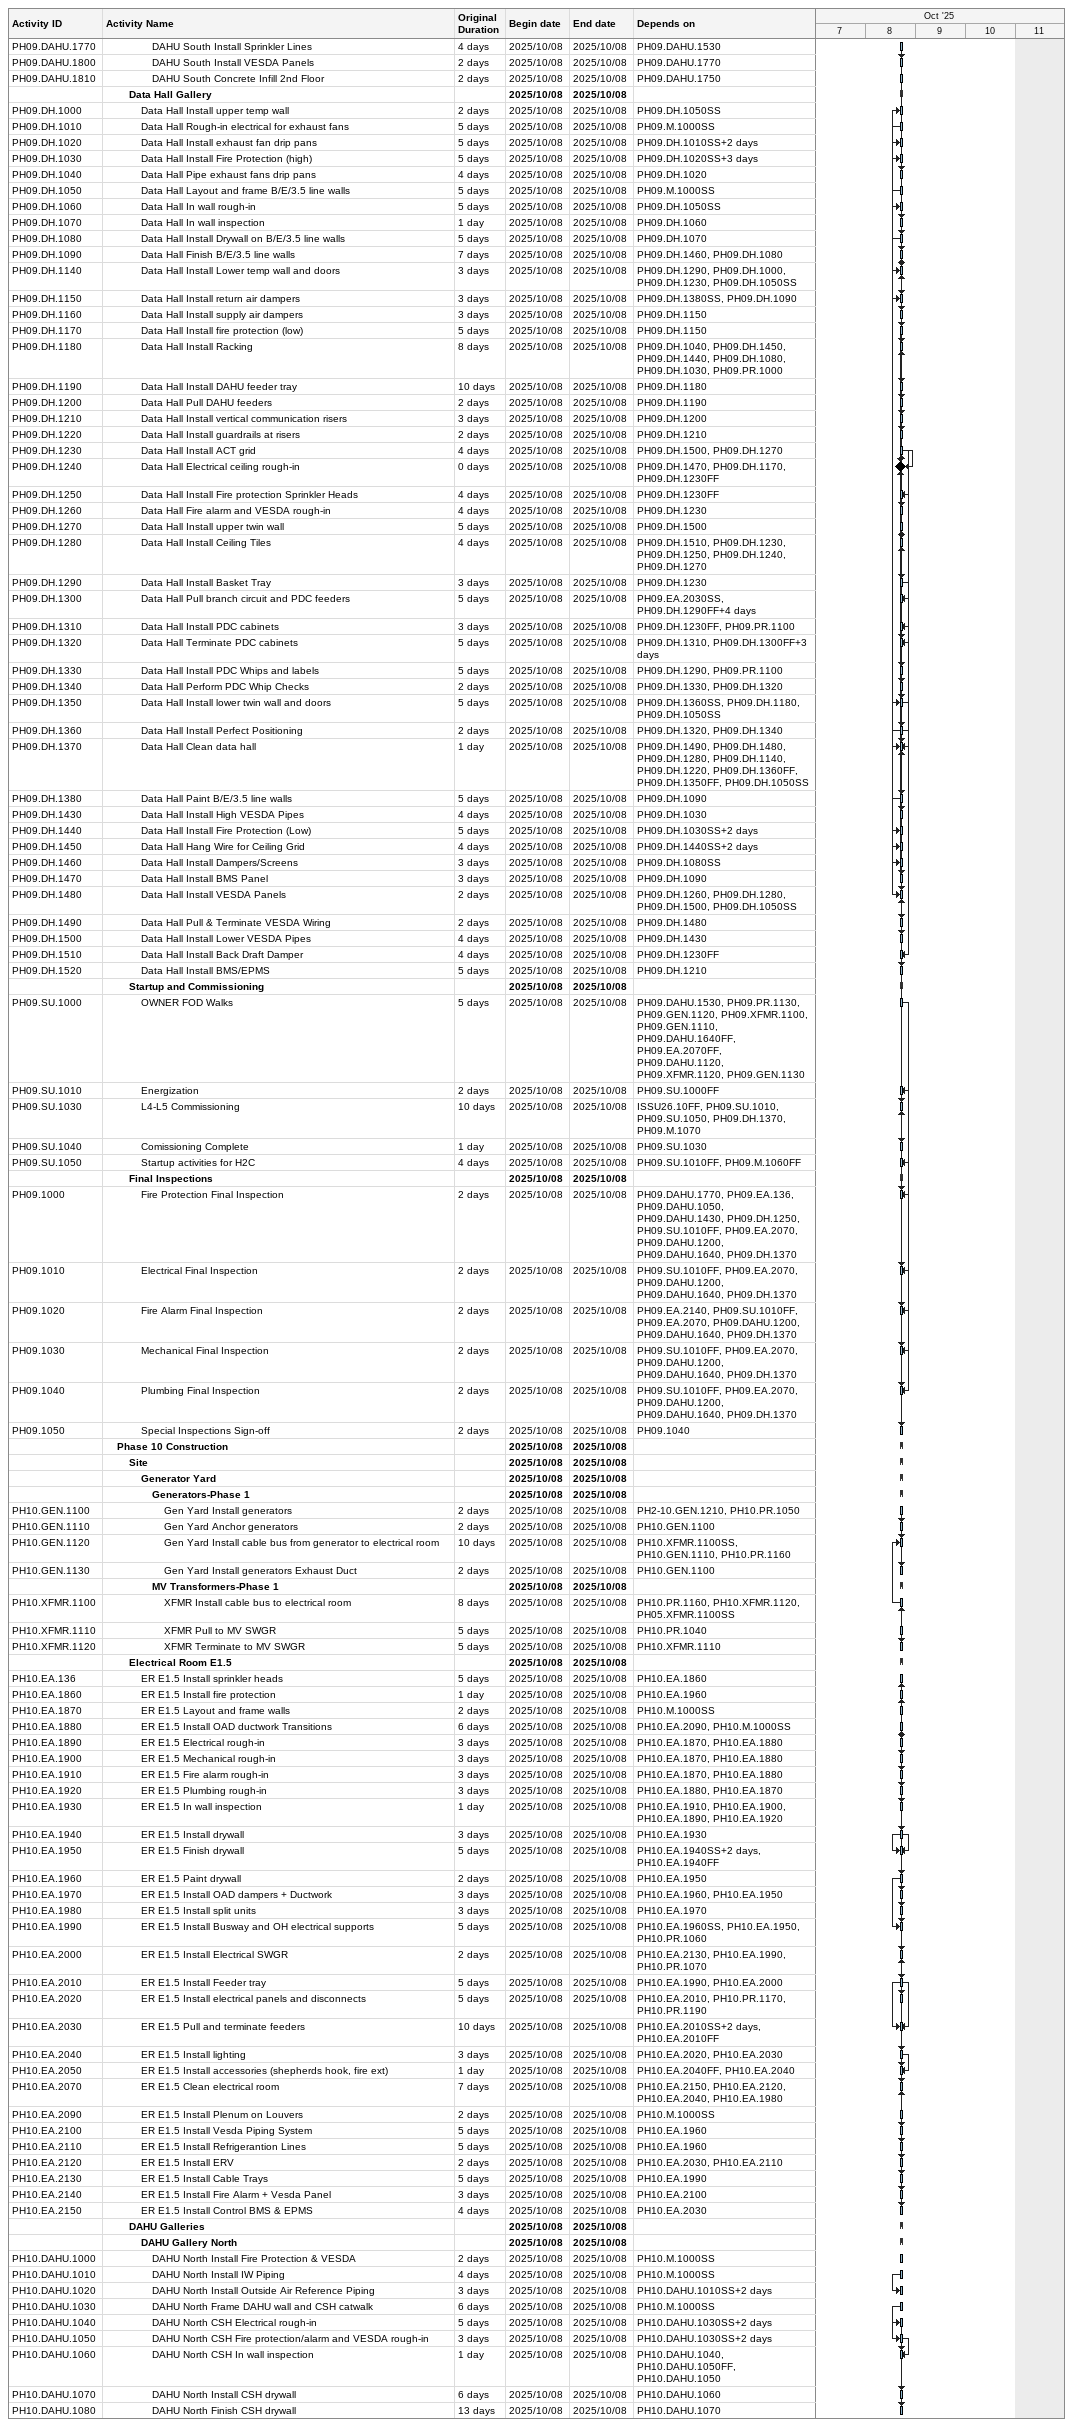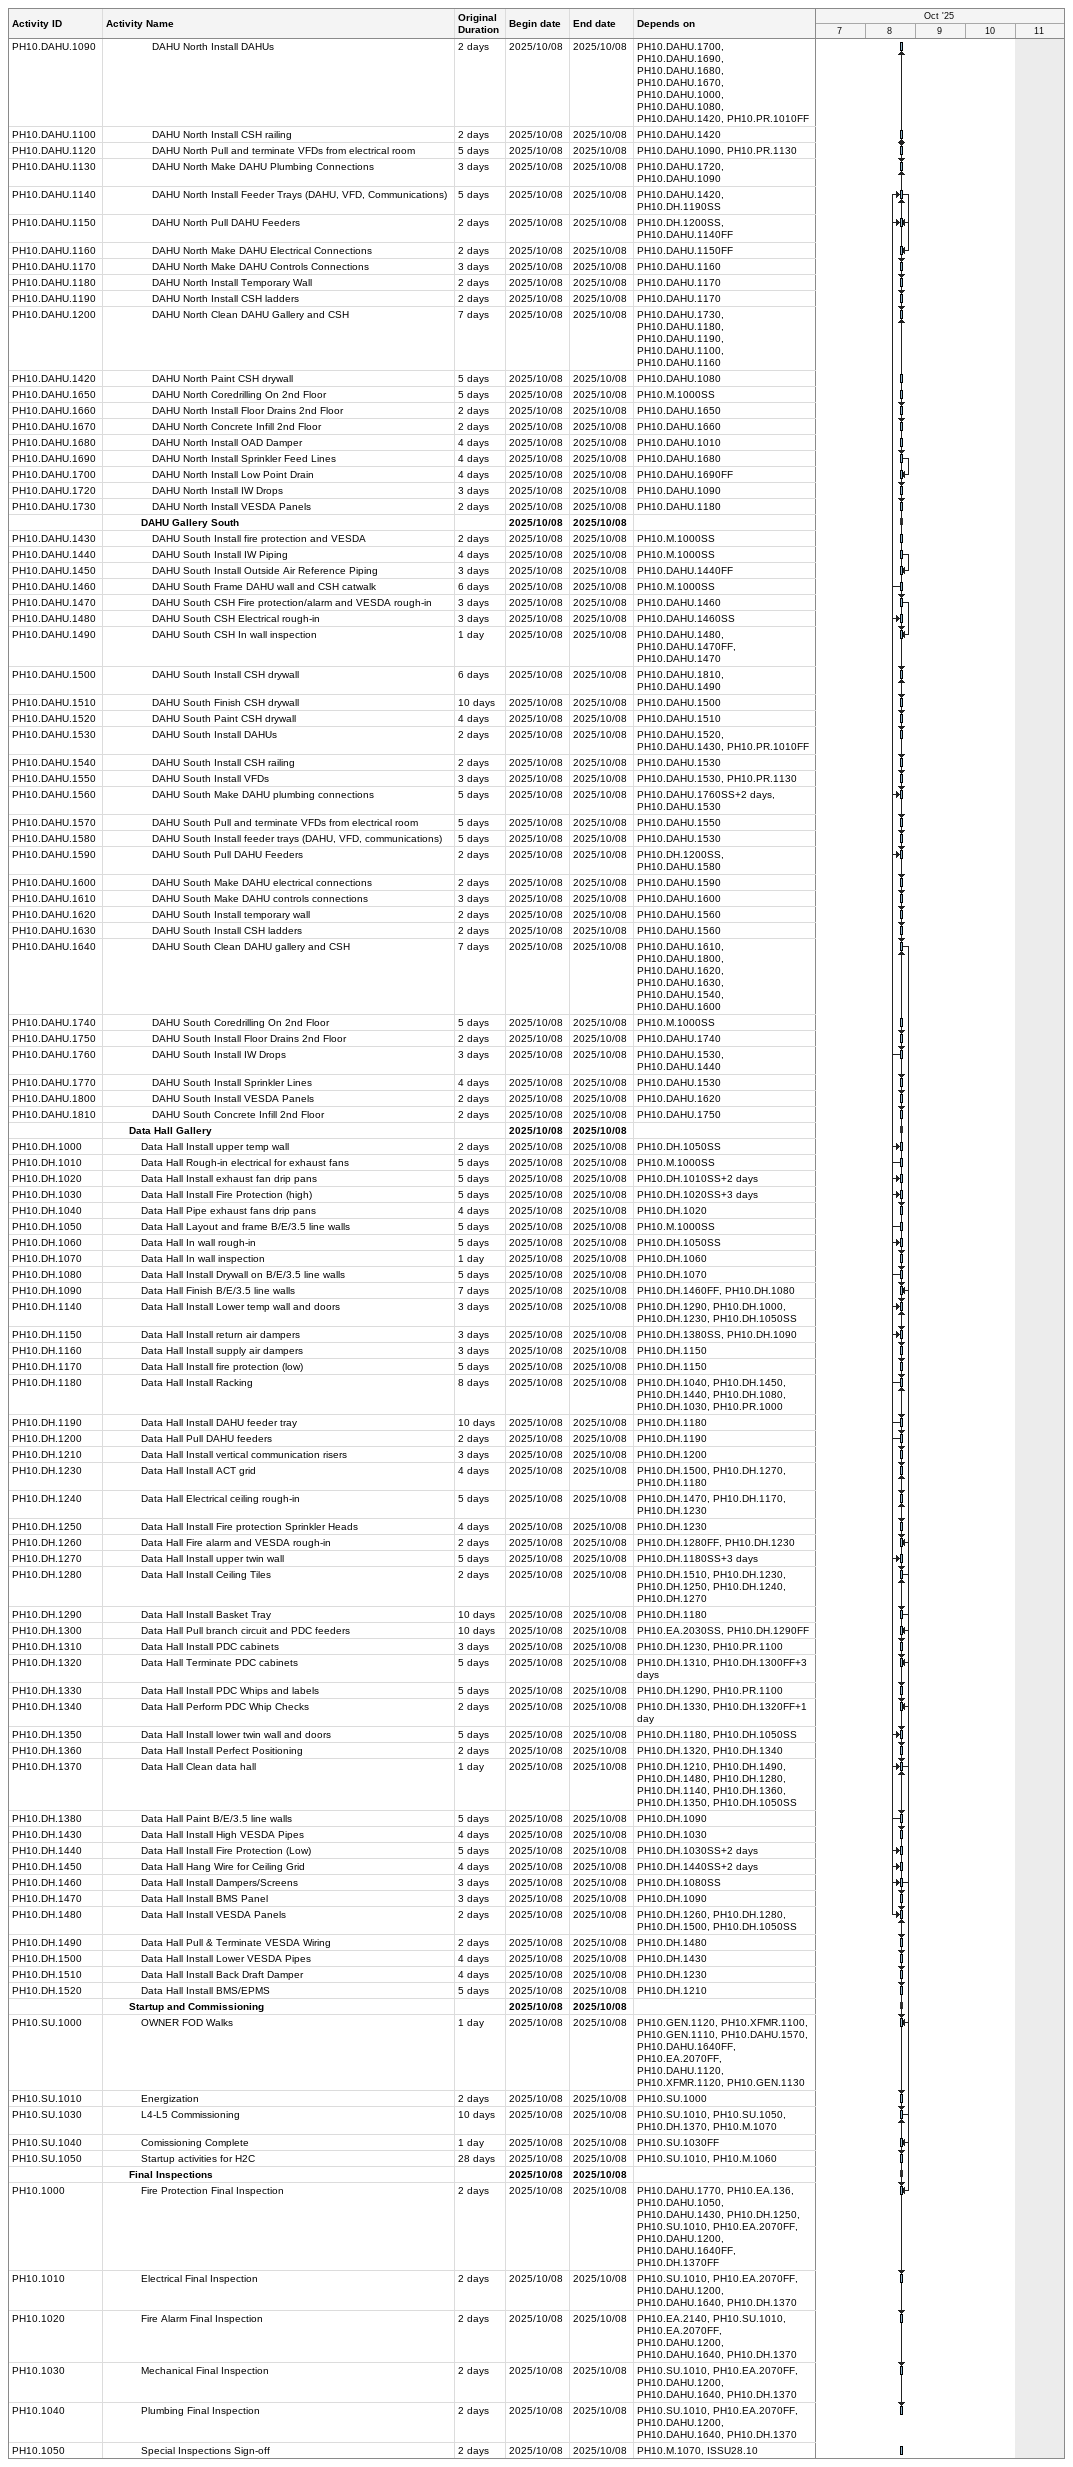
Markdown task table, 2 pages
| ID | Level | Task | Original duration | Start | Finish | Predecessors |
|---|---|---|---|---|---|---|
| PH09.DAHU.1770 | 5 | DAHU South Install Sprinkler Lines | 4d | 2025-10-08 | 2025-10-08 | PH09.DAHU.1530 |
| PH09.DAHU.1800 | 5 | DAHU South Install VESDA Panels | 2d | 2025-10-08 | 2025-10-08 | PH09.DAHU.1770 |
| PH09.DAHU.1810 | 5 | DAHU South Concrete Infill 2nd Floor | 2d | 2025-10-08 | 2025-10-08 | PH09.DAHU.1750 |
|  | 3 | **Data Hall Gallery** |  | 2025-10-08 | 2025-10-08 |  |
| PH09.DH.1000 | 4 | Data Hall Install upper temp wall | 2d | 2025-10-08 | 2025-10-08 | PH09.DH.1050SS |
| PH09.DH.1010 | 4 | Data Hall Rough-in electrical for exhaust fans | 5d | 2025-10-08 | 2025-10-08 | PH09.M.1000SS |
| PH09.DH.1020 | 4 | Data Hall Install exhaust fan drip pans | 5d | 2025-10-08 | 2025-10-08 | PH09.DH.1010SS+2d |
| PH09.DH.1030 | 4 | Data Hall Install Fire Protection (high) | 5d | 2025-10-08 | 2025-10-08 | PH09.DH.1020SS+3d |
| PH09.DH.1040 | 4 | Data Hall Pipe exhaust fans drip pans | 4d | 2025-10-08 | 2025-10-08 | PH09.DH.1020 |
| PH09.DH.1050 | 4 | Data Hall Layout and frame B/E/3.5 line walls | 5d | 2025-10-08 | 2025-10-08 | PH09.M.1000SS |
| PH09.DH.1060 | 4 | Data Hall In wall rough-in | 5d | 2025-10-08 | 2025-10-08 | PH09.DH.1050SS |
| PH09.DH.1070 | 4 | Data Hall In wall inspection | 1d | 2025-10-08 | 2025-10-08 | PH09.DH.1060 |
| PH09.DH.1080 | 4 | Data Hall Install Drywall on B/E/3.5 line walls | 5d | 2025-10-08 | 2025-10-08 | PH09.DH.1070 |
| PH09.DH.1090 | 4 | Data Hall Finish B/E/3.5 line walls | 7d | 2025-10-08 | 2025-10-08 | PH09.DH.1460, PH09.DH.1080 |
| PH09.DH.1140 | 4 | Data Hall Install Lower temp wall and doors | 3d | 2025-10-08 | 2025-10-08 | PH09.DH.1290, PH09.DH.1000, PH09.DH.1230, PH09.DH.1050SS |
| PH09.DH.1150 | 4 | Data Hall Install return air dampers | 3d | 2025-10-08 | 2025-10-08 | PH09.DH.1380SS, PH09.DH.1090 |
| PH09.DH.1160 | 4 | Data Hall Install supply air dampers | 3d | 2025-10-08 | 2025-10-08 | PH09.DH.1150 |
| PH09.DH.1170 | 4 | Data Hall Install fire protection (low) | 5d | 2025-10-08 | 2025-10-08 | PH09.DH.1150 |
| PH09.DH.1180 | 4 | Data Hall Install Racking | 8d | 2025-10-08 | 2025-10-08 | PH09.DH.1040, PH09.DH.1450, PH09.DH.1440, PH09.DH.1080, PH09.DH.1030, PH09.PR.1000 |
| PH09.DH.1190 | 4 | Data Hall Install DAHU feeder tray | 10d | 2025-10-08 | 2025-10-08 | PH09.DH.1180 |
| PH09.DH.1200 | 4 | Data Hall Pull DAHU feeders | 2d | 2025-10-08 | 2025-10-08 | PH09.DH.1190 |
| PH09.DH.1210 | 4 | Data Hall Install vertical communication risers | 3d | 2025-10-08 | 2025-10-08 | PH09.DH.1200 |
| PH09.DH.1220 | 4 | Data Hall Install guardrails at risers | 2d | 2025-10-08 | 2025-10-08 | PH09.DH.1210 |
| PH09.DH.1230 | 4 | Data Hall Install ACT grid | 4d | 2025-10-08 | 2025-10-08 | PH09.DH.1500, PH09.DH.1270 |
| PH09.DH.1240 | 4 | Data Hall Electrical ceiling rough-in | 0d | 2025-10-08 | 2025-10-08 | PH09.DH.1470, PH09.DH.1170, PH09.DH.1230FF |
| PH09.DH.1250 | 4 | Data Hall Install Fire protection Sprinkler Heads | 4d | 2025-10-08 | 2025-10-08 | PH09.DH.1230FF |
| PH09.DH.1260 | 4 | Data Hall Fire alarm and VESDA rough-in | 4d | 2025-10-08 | 2025-10-08 | PH09.DH.1230 |
| PH09.DH.1270 | 4 | Data Hall Install upper twin wall | 5d | 2025-10-08 | 2025-10-08 | PH09.DH.1500 |
| PH09.DH.1280 | 4 | Data Hall Install Ceiling Tiles | 4d | 2025-10-08 | 2025-10-08 | PH09.DH.1510, PH09.DH.1230, PH09.DH.1250, PH09.DH.1240, PH09.DH.1270 |
| PH09.DH.1290 | 4 | Data Hall Install Basket Tray | 3d | 2025-10-08 | 2025-10-08 | PH09.DH.1230 |
| PH09.DH.1300 | 4 | Data Hall Pull branch circuit and PDC feeders | 5d | 2025-10-08 | 2025-10-08 | PH09.EA.2030SS, PH09.DH.1290FF+4d |
| PH09.DH.1310 | 4 | Data Hall Install PDC cabinets | 3d | 2025-10-08 | 2025-10-08 | PH09.DH.1230FF, PH09.PR.1100 |
| PH09.DH.1320 | 4 | Data Hall Terminate PDC cabinets | 5d | 2025-10-08 | 2025-10-08 | PH09.DH.1310, PH09.DH.1300FF+3d |
| PH09.DH.1330 | 4 | Data Hall Install PDC Whips and labels | 5d | 2025-10-08 | 2025-10-08 | PH09.DH.1290, PH09.PR.1100 |
| PH09.DH.1340 | 4 | Data Hall Perform PDC Whip Checks | 2d | 2025-10-08 | 2025-10-08 | PH09.DH.1330, PH09.DH.1320 |
| PH09.DH.1350 | 4 | Data Hall Install lower twin wall and doors | 5d | 2025-10-08 | 2025-10-08 | PH09.DH.1360SS, PH09.DH.1180, PH09.DH.1050SS |
| PH09.DH.1360 | 4 | Data Hall Install Perfect Positioning | 2d | 2025-10-08 | 2025-10-08 | PH09.DH.1320, PH09.DH.1340 |
| PH09.DH.1370 | 4 | Data Hall Clean data hall | 1d | 2025-10-08 | 2025-10-08 | PH09.DH.1490, PH09.DH.1480, PH09.DH.1280, PH09.DH.1140, PH09.DH.1220, PH09.DH.1360FF, PH09.DH.1350FF, PH09.DH.1050SS |
| PH09.DH.1380 | 4 | Data Hall Paint B/E/3.5 line walls | 5d | 2025-10-08 | 2025-10-08 | PH09.DH.1090 |
| PH09.DH.1430 | 4 | Data Hall Install High VESDA Pipes | 4d | 2025-10-08 | 2025-10-08 | PH09.DH.1030 |
| PH09.DH.1440 | 4 | Data Hall Install Fire Protection (Low) | 5d | 2025-10-08 | 2025-10-08 | PH09.DH.1030SS+2d |
| PH09.DH.1450 | 4 | Data Hall Hang Wire for Ceiling Grid | 4d | 2025-10-08 | 2025-10-08 | PH09.DH.1440SS+2d |
| PH09.DH.1460 | 4 | Data Hall Install Dampers/Screens | 3d | 2025-10-08 | 2025-10-08 | PH09.DH.1080SS |
| PH09.DH.1470 | 4 | Data Hall Install BMS Panel | 3d | 2025-10-08 | 2025-10-08 | PH09.DH.1090 |
| PH09.DH.1480 | 4 | Data Hall Install VESDA Panels | 2d | 2025-10-08 | 2025-10-08 | PH09.DH.1260, PH09.DH.1280, PH09.DH.1500, PH09.DH.1050SS |
| PH09.DH.1490 | 4 | Data Hall Pull & Terminate VESDA Wiring | 2d | 2025-10-08 | 2025-10-08 | PH09.DH.1480 |
| PH09.DH.1500 | 4 | Data Hall Install Lower VESDA Pipes | 4d | 2025-10-08 | 2025-10-08 | PH09.DH.1430 |
| PH09.DH.1510 | 4 | Data Hall Install Back Draft Damper | 4d | 2025-10-08 | 2025-10-08 | PH09.DH.1230FF |
| PH09.DH.1520 | 4 | Data Hall Install BMS/EPMS | 5d | 2025-10-08 | 2025-10-08 | PH09.DH.1210 |
|  | 3 | **Startup and Commissioning** |  | 2025-10-08 | 2025-10-08 |  |
| PH09.SU.1000 | 4 | OWNER FOD Walks | 5d | 2025-10-08 | 2025-10-08 | PH09.DAHU.1530, PH09.PR.1130, PH09.GEN.1120, PH09.XFMR.1100, PH09.GEN.1110, PH09.DAHU.1640FF, PH09.EA.2070FF, PH09.DAHU.1120, PH09.XFMR.1120, PH09.GEN.1130 |
| PH09.SU.1010 | 4 | Energization | 2d | 2025-10-08 | 2025-10-08 | PH09.SU.1000FF |
| PH09.SU.1030 | 4 | L4-L5 Commissioning | 10d | 2025-10-08 | 2025-10-08 | ISSU26.10FF, PH09.SU.1010, PH09.SU.1050, PH09.DH.1370, PH09.M.1070 |
| PH09.SU.1040 | 4 | Comissioning Complete | 1d | 2025-10-08 | 2025-10-08 | PH09.SU.1030 |
| PH09.SU.1050 | 4 | Startup activities for H2C | 4d | 2025-10-08 | 2025-10-08 | PH09.SU.1010FF, PH09.M.1060FF |
|  | 3 | **Final Inspections** |  | 2025-10-08 | 2025-10-08 |  |
| PH09.1000 | 4 | Fire Protection Final Inspection | 2d | 2025-10-08 | 2025-10-08 | PH09.DAHU.1770, PH09.EA.136, PH09.DAHU.1050, PH09.DAHU.1430, PH09.DH.1250, PH09.SU.1010FF, PH09.EA.2070, PH09.DAHU.1200, PH09.DAHU.1640, PH09.DH.1370 |
| PH09.1010 | 4 | Electrical Final Inspection | 2d | 2025-10-08 | 2025-10-08 | PH09.SU.1010FF, PH09.EA.2070, PH09.DAHU.1200, PH09.DAHU.1640, PH09.DH.1370 |
| PH09.1020 | 4 | Fire Alarm Final Inspection | 2d | 2025-10-08 | 2025-10-08 | PH09.EA.2140, PH09.SU.1010FF, PH09.EA.2070, PH09.DAHU.1200, PH09.DAHU.1640, PH09.DH.1370 |
| PH09.1030 | 4 | Mechanical Final Inspection | 2d | 2025-10-08 | 2025-10-08 | PH09.SU.1010FF, PH09.EA.2070, PH09.DAHU.1200, PH09.DAHU.1640, PH09.DH.1370 |
| PH09.1040 | 4 | Plumbing Final Inspection | 2d | 2025-10-08 | 2025-10-08 | PH09.SU.1010FF, PH09.EA.2070, PH09.DAHU.1200, PH09.DAHU.1640, PH09.DH.1370 |
| PH09.1050 | 4 | Special Inspections Sign-off | 2d | 2025-10-08 | 2025-10-08 | PH09.1040 |
|  | 2 | **Phase 10 Construction** |  | 2025-10-08 | 2025-10-08 |  |
|  | 3 | **Site** |  | 2025-10-08 | 2025-10-08 |  |
|  | 4 | **Generator Yard** |  | 2025-10-08 | 2025-10-08 |  |
|  | 5 | **Generators-Phase 1** |  | 2025-10-08 | 2025-10-08 |  |
| PH10.GEN.1100 | 6 | Gen Yard Install generators | 2d | 2025-10-08 | 2025-10-08 | PH2-10.GEN.1210, PH10.PR.1050 |
| PH10.GEN.1110 | 6 | Gen Yard Anchor generators | 2d | 2025-10-08 | 2025-10-08 | PH10.GEN.1100 |
| PH10.GEN.1120 | 6 | Gen Yard Install cable bus from generator to electrical room | 10d | 2025-10-08 | 2025-10-08 | PH10.XFMR.1100SS, PH10.GEN.1110, PH10.PR.1160 |
| PH10.GEN.1130 | 6 | Gen Yard Install generators Exhaust Duct | 2d | 2025-10-08 | 2025-10-08 | PH10.GEN.1100 |
|  | 5 | **MV Transformers-Phase 1** |  | 2025-10-08 | 2025-10-08 |  |
| PH10.XFMR.1100 | 6 | XFMR Install cable bus to electrical room | 8d | 2025-10-08 | 2025-10-08 | PH10.PR.1160, PH10.XFMR.1120, PH05.XFMR.1100SS |
| PH10.XFMR.1110 | 6 | XFMR Pull to MV SWGR | 5d | 2025-10-08 | 2025-10-08 | PH10.PR.1040 |
| PH10.XFMR.1120 | 6 | XFMR Terminate to MV SWGR | 5d | 2025-10-08 | 2025-10-08 | PH10.XFMR.1110 |
|  | 3 | **Electrical Room E1.5** |  | 2025-10-08 | 2025-10-08 |  |
| PH10.EA.136 | 4 | ER E1.5 Install sprinkler heads | 5d | 2025-10-08 | 2025-10-08 | PH10.EA.1860 |
| PH10.EA.1860 | 4 | ER E1.5 Install fire protection | 1d | 2025-10-08 | 2025-10-08 | PH10.EA.1960 |
| PH10.EA.1870 | 4 | ER E1.5 Layout and frame walls | 2d | 2025-10-08 | 2025-10-08 | PH10.M.1000SS |
| PH10.EA.1880 | 4 | ER E1.5 Install OAD ductwork Transitions | 6d | 2025-10-08 | 2025-10-08 | PH10.EA.2090, PH10.M.1000SS |
| PH10.EA.1890 | 4 | ER E1.5 Electrical rough-in | 3d | 2025-10-08 | 2025-10-08 | PH10.EA.1870, PH10.EA.1880 |
| PH10.EA.1900 | 4 | ER E1.5 Mechanical rough-in | 3d | 2025-10-08 | 2025-10-08 | PH10.EA.1870, PH10.EA.1880 |
| PH10.EA.1910 | 4 | ER E1.5 Fire alarm rough-in | 3d | 2025-10-08 | 2025-10-08 | PH10.EA.1870, PH10.EA.1880 |
| PH10.EA.1920 | 4 | ER E1.5 Plumbing rough-in | 3d | 2025-10-08 | 2025-10-08 | PH10.EA.1880, PH10.EA.1870 |
| PH10.EA.1930 | 4 | ER E1.5 In wall inspection | 1d | 2025-10-08 | 2025-10-08 | PH10.EA.1910, PH10.EA.1900, PH10.EA.1890, PH10.EA.1920 |
| PH10.EA.1940 | 4 | ER E1.5 Install drywall | 3d | 2025-10-08 | 2025-10-08 | PH10.EA.1930 |
| PH10.EA.1950 | 4 | ER E1.5 Finish drywall | 5d | 2025-10-08 | 2025-10-08 | PH10.EA.1940SS+2d, PH10.EA.1940FF |
| PH10.EA.1960 | 4 | ER E1.5 Paint drywall | 2d | 2025-10-08 | 2025-10-08 | PH10.EA.1950 |
| PH10.EA.1970 | 4 | ER E1.5 Install OAD dampers + Ductwork | 3d | 2025-10-08 | 2025-10-08 | PH10.EA.1960, PH10.EA.1950 |
| PH10.EA.1980 | 4 | ER E1.5 Install split units | 3d | 2025-10-08 | 2025-10-08 | PH10.EA.1970 |
| PH10.EA.1990 | 4 | ER E1.5 Install Busway and OH electrical supports | 5d | 2025-10-08 | 2025-10-08 | PH10.EA.1960SS, PH10.EA.1950, PH10.PR.1060 |
| PH10.EA.2000 | 4 | ER E1.5 Install Electrical SWGR | 2d | 2025-10-08 | 2025-10-08 | PH10.EA.2130, PH10.EA.1990, PH10.PR.1070 |
| PH10.EA.2010 | 4 | ER E1.5 Install Feeder tray | 5d | 2025-10-08 | 2025-10-08 | PH10.EA.1990, PH10.EA.2000 |
| PH10.EA.2020 | 4 | ER E1.5 Install electrical panels and disconnects | 5d | 2025-10-08 | 2025-10-08 | PH10.EA.2010, PH10.PR.1170, PH10.PR.1190 |
| PH10.EA.2030 | 4 | ER E1.5 Pull and terminate feeders | 10d | 2025-10-08 | 2025-10-08 | PH10.EA.2010SS+2d, PH10.EA.2010FF |
| PH10.EA.2040 | 4 | ER E1.5 Install lighting | 3d | 2025-10-08 | 2025-10-08 | PH10.EA.2020, PH10.EA.2030 |
| PH10.EA.2050 | 4 | ER E1.5 Install accessories (shepherds hook, fire ext) | 1d | 2025-10-08 | 2025-10-08 | PH10.EA.2040FF, PH10.EA.2040 |
| PH10.EA.2070 | 4 | ER E1.5 Clean electrical room | 7d | 2025-10-08 | 2025-10-08 | PH10.EA.2150, PH10.EA.2120, PH10.EA.2040, PH10.EA.1980 |
| PH10.EA.2090 | 4 | ER E1.5 Install Plenum on Louvers | 2d | 2025-10-08 | 2025-10-08 | PH10.M.1000SS |
| PH10.EA.2100 | 4 | ER E1.5 Install Vesda Piping System | 5d | 2025-10-08 | 2025-10-08 | PH10.EA.1960 |
| PH10.EA.2110 | 4 | ER E1.5 Install Refrigerantion Lines | 5d | 2025-10-08 | 2025-10-08 | PH10.EA.1960 |
| PH10.EA.2120 | 4 | ER E1.5 Install ERV | 2d | 2025-10-08 | 2025-10-08 | PH10.EA.2030, PH10.EA.2110 |
| PH10.EA.2130 | 4 | ER E1.5 Install Cable Trays | 5d | 2025-10-08 | 2025-10-08 | PH10.EA.1990 |
| PH10.EA.2140 | 4 | ER E1.5 Install Fire Alarm + Vesda Panel | 3d | 2025-10-08 | 2025-10-08 | PH10.EA.2100 |
| PH10.EA.2150 | 4 | ER E1.5 Install Control BMS & EPMS | 4d | 2025-10-08 | 2025-10-08 | PH10.EA.2030 |
|  | 3 | **DAHU Galleries** |  | 2025-10-08 | 2025-10-08 |  |
|  | 4 | **DAHU Gallery North** |  | 2025-10-08 | 2025-10-08 |  |
| PH10.DAHU.1000 | 5 | DAHU North Install Fire Protection & VESDA | 2d | 2025-10-08 | 2025-10-08 | PH10.M.1000SS |
| PH10.DAHU.1010 | 5 | DAHU North Install IW Piping | 4d | 2025-10-08 | 2025-10-08 | PH10.M.1000SS |
| PH10.DAHU.1020 | 5 | DAHU North Install Outside Air Reference Piping | 3d | 2025-10-08 | 2025-10-08 | PH10.DAHU.1010SS+2d |
| PH10.DAHU.1030 | 5 | DAHU North Frame DAHU wall and CSH catwalk | 6d | 2025-10-08 | 2025-10-08 | PH10.M.1000SS |
| PH10.DAHU.1040 | 5 | DAHU North CSH Electrical rough-in | 5d | 2025-10-08 | 2025-10-08 | PH10.DAHU.1030SS+2d |
| PH10.DAHU.1050 | 5 | DAHU North CSH Fire protection/alarm and VESDA rough-in | 3d | 2025-10-08 | 2025-10-08 | PH10.DAHU.1030SS+2d |
| PH10.DAHU.1060 | 5 | DAHU North CSH In wall inspection | 1d | 2025-10-08 | 2025-10-08 | PH10.DAHU.1040, PH10.DAHU.1050FF, PH10.DAHU.1050 |
| PH10.DAHU.1070 | 5 | DAHU North Install CSH drywall | 6d | 2025-10-08 | 2025-10-08 | PH10.DAHU.1060 |
| PH10.DAHU.1080 | 5 | DAHU North Finish CSH drywall | 13d | 2025-10-08 | 2025-10-08 | PH10.DAHU.1070 |
| PH10.DAHU.1090 | 5 | DAHU North Install DAHUs | 2d | 2025-10-08 | 2025-10-08 | PH10.DAHU.1700, PH10.DAHU.1690, PH10.DAHU.1680, PH10.DAHU.1670, PH10.DAHU.1000, PH10.DAHU.1080, PH10.DAHU.1420, PH10.PR.1010FF |
| PH10.DAHU.1100 | 5 | DAHU North Install CSH railing | 2d | 2025-10-08 | 2025-10-08 | PH10.DAHU.1420 |
| PH10.DAHU.1120 | 5 | DAHU North Pull and terminate VFDs from electrical room | 5d | 2025-10-08 | 2025-10-08 | PH10.DAHU.1090, PH10.PR.1130 |
| PH10.DAHU.1130 | 5 | DAHU North Make DAHU Plumbing Connections | 3d | 2025-10-08 | 2025-10-08 | PH10.DAHU.1720, PH10.DAHU.1090 |
| PH10.DAHU.1140 | 5 | DAHU North Install Feeder Trays (DAHU, VFD, Communications) | 5d | 2025-10-08 | 2025-10-08 | PH10.DAHU.1420, PH10.DH.1190SS |
| PH10.DAHU.1150 | 5 | DAHU North Pull DAHU Feeders | 2d | 2025-10-08 | 2025-10-08 | PH10.DH.1200SS, PH10.DAHU.1140FF |
| PH10.DAHU.1160 | 5 | DAHU North Make DAHU Electrical Connections | 2d | 2025-10-08 | 2025-10-08 | PH10.DAHU.1150FF |
| PH10.DAHU.1170 | 5 | DAHU North Make DAHU Controls Connections | 3d | 2025-10-08 | 2025-10-08 | PH10.DAHU.1160 |
| PH10.DAHU.1180 | 5 | DAHU North Install Temporary Wall | 2d | 2025-10-08 | 2025-10-08 | PH10.DAHU.1170 |
| PH10.DAHU.1190 | 5 | DAHU North Install CSH ladders | 2d | 2025-10-08 | 2025-10-08 | PH10.DAHU.1170 |
| PH10.DAHU.1200 | 5 | DAHU North Clean DAHU Gallery and CSH | 7d | 2025-10-08 | 2025-10-08 | PH10.DAHU.1730, PH10.DAHU.1180, PH10.DAHU.1190, PH10.DAHU.1100, PH10.DAHU.1160 |
| PH10.DAHU.1420 | 5 | DAHU North Paint CSH drywall | 5d | 2025-10-08 | 2025-10-08 | PH10.DAHU.1080 |
| PH10.DAHU.1650 | 5 | DAHU North Coredrilling On 2nd Floor | 5d | 2025-10-08 | 2025-10-08 | PH10.M.1000SS |
| PH10.DAHU.1660 | 5 | DAHU North Install Floor Drains 2nd Floor | 2d | 2025-10-08 | 2025-10-08 | PH10.DAHU.1650 |
| PH10.DAHU.1670 | 5 | DAHU North Concrete Infill 2nd Floor | 2d | 2025-10-08 | 2025-10-08 | PH10.DAHU.1660 |
| PH10.DAHU.1680 | 5 | DAHU North Install OAD Damper | 4d | 2025-10-08 | 2025-10-08 | PH10.DAHU.1010 |
| PH10.DAHU.1690 | 5 | DAHU North Install Sprinkler Feed Lines | 4d | 2025-10-08 | 2025-10-08 | PH10.DAHU.1680 |
| PH10.DAHU.1700 | 5 | DAHU North Install Low Point Drain | 4d | 2025-10-08 | 2025-10-08 | PH10.DAHU.1690FF |
| PH10.DAHU.1720 | 5 | DAHU North Install IW Drops | 3d | 2025-10-08 | 2025-10-08 | PH10.DAHU.1090 |
| PH10.DAHU.1730 | 5 | DAHU North Install VESDA Panels | 2d | 2025-10-08 | 2025-10-08 | PH10.DAHU.1180 |
|  | 4 | **DAHU Gallery South** |  | 2025-10-08 | 2025-10-08 |  |
| PH10.DAHU.1430 | 5 | DAHU South Install fire protection and VESDA | 2d | 2025-10-08 | 2025-10-08 | PH10.M.1000SS |
| PH10.DAHU.1440 | 5 | DAHU South Install IW Piping | 4d | 2025-10-08 | 2025-10-08 | PH10.M.1000SS |
| PH10.DAHU.1450 | 5 | DAHU South Install Outside Air Reference Piping | 3d | 2025-10-08 | 2025-10-08 | PH10.DAHU.1440FF |
| PH10.DAHU.1460 | 5 | DAHU South Frame DAHU wall and CSH catwalk | 6d | 2025-10-08 | 2025-10-08 | PH10.M.1000SS |
| PH10.DAHU.1470 | 5 | DAHU South CSH Fire protection/alarm and VESDA rough-in | 3d | 2025-10-08 | 2025-10-08 | PH10.DAHU.1460 |
| PH10.DAHU.1480 | 5 | DAHU South CSH Electrical rough-in | 3d | 2025-10-08 | 2025-10-08 | PH10.DAHU.1460SS |
| PH10.DAHU.1490 | 5 | DAHU South CSH In wall inspection | 1d | 2025-10-08 | 2025-10-08 | PH10.DAHU.1480, PH10.DAHU.1470FF, PH10.DAHU.1470 |
| PH10.DAHU.1500 | 5 | DAHU South Install CSH drywall | 6d | 2025-10-08 | 2025-10-08 | PH10.DAHU.1810, PH10.DAHU.1490 |
| PH10.DAHU.1510 | 5 | DAHU South Finish CSH drywall | 10d | 2025-10-08 | 2025-10-08 | PH10.DAHU.1500 |
| PH10.DAHU.1520 | 5 | DAHU South Paint CSH drywall | 4d | 2025-10-08 | 2025-10-08 | PH10.DAHU.1510 |
| PH10.DAHU.1530 | 5 | DAHU South Install DAHUs | 2d | 2025-10-08 | 2025-10-08 | PH10.DAHU.1520, PH10.DAHU.1430, PH10.PR.1010FF |
| PH10.DAHU.1540 | 5 | DAHU South Install CSH railing | 2d | 2025-10-08 | 2025-10-08 | PH10.DAHU.1530 |
| PH10.DAHU.1550 | 5 | DAHU South Install VFDs | 3d | 2025-10-08 | 2025-10-08 | PH10.DAHU.1530, PH10.PR.1130 |
| PH10.DAHU.1560 | 5 | DAHU South Make DAHU plumbing connections | 5d | 2025-10-08 | 2025-10-08 | PH10.DAHU.1760SS+2d, PH10.DAHU.1530 |
| PH10.DAHU.1570 | 5 | DAHU South Pull and terminate VFDs from electrical room | 5d | 2025-10-08 | 2025-10-08 | PH10.DAHU.1550 |
| PH10.DAHU.1580 | 5 | DAHU South Install feeder trays (DAHU, VFD, communications) | 5d | 2025-10-08 | 2025-10-08 | PH10.DAHU.1530 |
| PH10.DAHU.1590 | 5 | DAHU South Pull DAHU Feeders | 2d | 2025-10-08 | 2025-10-08 | PH10.DH.1200SS, PH10.DAHU.1580 |
| PH10.DAHU.1600 | 5 | DAHU South Make DAHU electrical connections | 2d | 2025-10-08 | 2025-10-08 | PH10.DAHU.1590 |
| PH10.DAHU.1610 | 5 | DAHU South Make DAHU controls connections | 3d | 2025-10-08 | 2025-10-08 | PH10.DAHU.1600 |
| PH10.DAHU.1620 | 5 | DAHU South Install temporary wall | 2d | 2025-10-08 | 2025-10-08 | PH10.DAHU.1560 |
| PH10.DAHU.1630 | 5 | DAHU South Install CSH ladders | 2d | 2025-10-08 | 2025-10-08 | PH10.DAHU.1560 |
| PH10.DAHU.1640 | 5 | DAHU South Clean DAHU gallery and CSH | 7d | 2025-10-08 | 2025-10-08 | PH10.DAHU.1610, PH10.DAHU.1800, PH10.DAHU.1620, PH10.DAHU.1630, PH10.DAHU.1540, PH10.DAHU.1600 |
| PH10.DAHU.1740 | 5 | DAHU South Coredrilling On 2nd Floor | 5d | 2025-10-08 | 2025-10-08 | PH10.M.1000SS |
| PH10.DAHU.1750 | 5 | DAHU South Install Floor Drains 2nd Floor | 2d | 2025-10-08 | 2025-10-08 | PH10.DAHU.1740 |
| PH10.DAHU.1760 | 5 | DAHU South Install IW Drops | 3d | 2025-10-08 | 2025-10-08 | PH10.DAHU.1530, PH10.DAHU.1440 |
| PH10.DAHU.1770 | 5 | DAHU South Install Sprinkler Lines | 4d | 2025-10-08 | 2025-10-08 | PH10.DAHU.1530 |
| PH10.DAHU.1800 | 5 | DAHU South Install VESDA Panels | 2d | 2025-10-08 | 2025-10-08 | PH10.DAHU.1620 |
| PH10.DAHU.1810 | 5 | DAHU South Concrete Infill 2nd Floor | 2d | 2025-10-08 | 2025-10-08 | PH10.DAHU.1750 |
|  | 3 | **Data Hall Gallery** |  | 2025-10-08 | 2025-10-08 |  |
| PH10.DH.1000 | 4 | Data Hall Install upper temp wall | 2d | 2025-10-08 | 2025-10-08 | PH10.DH.1050SS |
| PH10.DH.1010 | 4 | Data Hall Rough-in electrical for exhaust fans | 5d | 2025-10-08 | 2025-10-08 | PH10.M.1000SS |
| PH10.DH.1020 | 4 | Data Hall Install exhaust fan drip pans | 5d | 2025-10-08 | 2025-10-08 | PH10.DH.1010SS+2d |
| PH10.DH.1030 | 4 | Data Hall Install Fire Protection (high) | 5d | 2025-10-08 | 2025-10-08 | PH10.DH.1020SS+3d |
| PH10.DH.1040 | 4 | Data Hall Pipe exhaust fans drip pans | 4d | 2025-10-08 | 2025-10-08 | PH10.DH.1020 |
| PH10.DH.1050 | 4 | Data Hall Layout and frame B/E/3.5 line walls | 5d | 2025-10-08 | 2025-10-08 | PH10.M.1000SS |
| PH10.DH.1060 | 4 | Data Hall In wall rough-in | 5d | 2025-10-08 | 2025-10-08 | PH10.DH.1050SS |
| PH10.DH.1070 | 4 | Data Hall In wall inspection | 1d | 2025-10-08 | 2025-10-08 | PH10.DH.1060 |
| PH10.DH.1080 | 4 | Data Hall Install Drywall on B/E/3.5 line walls | 5d | 2025-10-08 | 2025-10-08 | PH10.DH.1070 |
| PH10.DH.1090 | 4 | Data Hall Finish B/E/3.5 line walls | 7d | 2025-10-08 | 2025-10-08 | PH10.DH.1460FF, PH10.DH.1080 |
| PH10.DH.1140 | 4 | Data Hall Install Lower temp wall and doors | 3d | 2025-10-08 | 2025-10-08 | PH10.DH.1290, PH10.DH.1000, PH10.DH.1230, PH10.DH.1050SS |
| PH10.DH.1150 | 4 | Data Hall Install return air dampers | 3d | 2025-10-08 | 2025-10-08 | PH10.DH.1380SS, PH10.DH.1090 |
| PH10.DH.1160 | 4 | Data Hall Install supply air dampers | 3d | 2025-10-08 | 2025-10-08 | PH10.DH.1150 |
| PH10.DH.1170 | 4 | Data Hall Install fire protection (low) | 5d | 2025-10-08 | 2025-10-08 | PH10.DH.1150 |
| PH10.DH.1180 | 4 | Data Hall Install Racking | 8d | 2025-10-08 | 2025-10-08 | PH10.DH.1040, PH10.DH.1450, PH10.DH.1440, PH10.DH.1080, PH10.DH.1030, PH10.PR.1000 |
| PH10.DH.1190 | 4 | Data Hall Install DAHU feeder tray | 10d | 2025-10-08 | 2025-10-08 | PH10.DH.1180 |
| PH10.DH.1200 | 4 | Data Hall Pull DAHU feeders | 2d | 2025-10-08 | 2025-10-08 | PH10.DH.1190 |
| PH10.DH.1210 | 4 | Data Hall Install vertical communication risers | 3d | 2025-10-08 | 2025-10-08 | PH10.DH.1200 |
| PH10.DH.1230 | 4 | Data Hall Install ACT grid | 4d | 2025-10-08 | 2025-10-08 | PH10.DH.1500, PH10.DH.1270, PH10.DH.1180 |
| PH10.DH.1240 | 4 | Data Hall Electrical ceiling rough-in | 5d | 2025-10-08 | 2025-10-08 | PH10.DH.1470, PH10.DH.1170, PH10.DH.1230 |
| PH10.DH.1250 | 4 | Data Hall Install Fire protection Sprinkler Heads | 4d | 2025-10-08 | 2025-10-08 | PH10.DH.1230 |
| PH10.DH.1260 | 4 | Data Hall Fire alarm and VESDA rough-in | 2d | 2025-10-08 | 2025-10-08 | PH10.DH.1280FF, PH10.DH.1230 |
| PH10.DH.1270 | 4 | Data Hall Install upper twin wall | 5d | 2025-10-08 | 2025-10-08 | PH10.DH.1180SS+3d |
| PH10.DH.1280 | 4 | Data Hall Install Ceiling Tiles | 2d | 2025-10-08 | 2025-10-08 | PH10.DH.1510, PH10.DH.1230, PH10.DH.1250, PH10.DH.1240, PH10.DH.1270 |
| PH10.DH.1290 | 4 | Data Hall Install Basket Tray | 10d | 2025-10-08 | 2025-10-08 | PH10.DH.1180 |
| PH10.DH.1300 | 4 | Data Hall Pull branch circuit and PDC feeders | 10d | 2025-10-08 | 2025-10-08 | PH10.EA.2030SS, PH10.DH.1290FF |
| PH10.DH.1310 | 4 | Data Hall Install PDC cabinets | 3d | 2025-10-08 | 2025-10-08 | PH10.DH.1230, PH10.PR.1100 |
| PH10.DH.1320 | 4 | Data Hall Terminate PDC cabinets | 5d | 2025-10-08 | 2025-10-08 | PH10.DH.1310, PH10.DH.1300FF+3d |
| PH10.DH.1330 | 4 | Data Hall Install PDC Whips and labels | 5d | 2025-10-08 | 2025-10-08 | PH10.DH.1290, PH10.PR.1100 |
| PH10.DH.1340 | 4 | Data Hall Perform PDC Whip Checks | 2d | 2025-10-08 | 2025-10-08 | PH10.DH.1330, PH10.DH.1320FF+1d |
| PH10.DH.1350 | 4 | Data Hall Install lower twin wall and doors | 5d | 2025-10-08 | 2025-10-08 | PH10.DH.1180, PH10.DH.1050SS |
| PH10.DH.1360 | 4 | Data Hall Install Perfect Positioning | 2d | 2025-10-08 | 2025-10-08 | PH10.DH.1320, PH10.DH.1340 |
| PH10.DH.1370 | 4 | Data Hall Clean data hall | 1d | 2025-10-08 | 2025-10-08 | PH10.DH.1210, PH10.DH.1490, PH10.DH.1480, PH10.DH.1280, PH10.DH.1140, PH10.DH.1360, PH10.DH.1350, PH10.DH.1050SS |
| PH10.DH.1380 | 4 | Data Hall Paint B/E/3.5 line walls | 5d | 2025-10-08 | 2025-10-08 | PH10.DH.1090 |
| PH10.DH.1430 | 4 | Data Hall Install High VESDA Pipes | 4d | 2025-10-08 | 2025-10-08 | PH10.DH.1030 |
| PH10.DH.1440 | 4 | Data Hall Install Fire Protection (Low) | 5d | 2025-10-08 | 2025-10-08 | PH10.DH.1030SS+2d |
| PH10.DH.1450 | 4 | Data Hall Hang Wire for Ceiling Grid | 4d | 2025-10-08 | 2025-10-08 | PH10.DH.1440SS+2d |
| PH10.DH.1460 | 4 | Data Hall Install Dampers/Screens | 3d | 2025-10-08 | 2025-10-08 | PH10.DH.1080SS |
| PH10.DH.1470 | 4 | Data Hall Install BMS Panel | 3d | 2025-10-08 | 2025-10-08 | PH10.DH.1090 |
| PH10.DH.1480 | 4 | Data Hall Install VESDA Panels | 2d | 2025-10-08 | 2025-10-08 | PH10.DH.1260, PH10.DH.1280, PH10.DH.1500, PH10.DH.1050SS |
| PH10.DH.1490 | 4 | Data Hall Pull & Terminate VESDA Wiring | 2d | 2025-10-08 | 2025-10-08 | PH10.DH.1480 |
| PH10.DH.1500 | 4 | Data Hall Install Lower VESDA Pipes | 4d | 2025-10-08 | 2025-10-08 | PH10.DH.1430 |
| PH10.DH.1510 | 4 | Data Hall Install Back Draft Damper | 4d | 2025-10-08 | 2025-10-08 | PH10.DH.1230 |
| PH10.DH.1520 | 4 | Data Hall Install BMS/EPMS | 5d | 2025-10-08 | 2025-10-08 | PH10.DH.1210 |
|  | 3 | **Startup and Commissioning** |  | 2025-10-08 | 2025-10-08 |  |
| PH10.SU.1000 | 4 | OWNER FOD Walks | 1d | 2025-10-08 | 2025-10-08 | PH10.GEN.1120, PH10.XFMR.1100, PH10.GEN.1110, PH10.DAHU.1570, PH10.DAHU.1640FF, PH10.EA.2070FF, PH10.DAHU.1120, PH10.XFMR.1120, PH10.GEN.1130 |
| PH10.SU.1010 | 4 | Energization | 2d | 2025-10-08 | 2025-10-08 | PH10.SU.1000 |
| PH10.SU.1030 | 4 | L4-L5 Commissioning | 10d | 2025-10-08 | 2025-10-08 | PH10.SU.1010, PH10.SU.1050, PH10.DH.1370, PH10.M.1070 |
| PH10.SU.1040 | 4 | Comissioning Complete | 1d | 2025-10-08 | 2025-10-08 | PH10.SU.1030FF |
| PH10.SU.1050 | 4 | Startup activities for H2C | 28d | 2025-10-08 | 2025-10-08 | PH10.SU.1010, PH10.M.1060 |
|  | 3 | **Final Inspections** |  | 2025-10-08 | 2025-10-08 |  |
| PH10.1000 | 4 | Fire Protection Final Inspection | 2d | 2025-10-08 | 2025-10-08 | PH10.DAHU.1770, PH10.EA.136, PH10.DAHU.1050, PH10.DAHU.1430, PH10.DH.1250, PH10.SU.1010, PH10.EA.2070FF, PH10.DAHU.1200, PH10.DAHU.1640FF, PH10.DH.1370FF |
| PH10.1010 | 4 | Electrical Final Inspection | 2d | 2025-10-08 | 2025-10-08 | PH10.SU.1010, PH10.EA.2070FF, PH10.DAHU.1200, PH10.DAHU.1640, PH10.DH.1370 |
| PH10.1020 | 4 | Fire Alarm Final Inspection | 2d | 2025-10-08 | 2025-10-08 | PH10.EA.2140, PH10.SU.1010, PH10.EA.2070FF, PH10.DAHU.1200, PH10.DAHU.1640, PH10.DH.1370 |
| PH10.1030 | 4 | Mechanical Final Inspection | 2d | 2025-10-08 | 2025-10-08 | PH10.SU.1010, PH10.EA.2070FF, PH10.DAHU.1200, PH10.DAHU.1640, PH10.DH.1370 |
| PH10.1040 | 4 | Plumbing Final Inspection | 2d | 2025-10-08 | 2025-10-08 | PH10.SU.1010, PH10.EA.2070FF, PH10.DAHU.1200, PH10.DAHU.1640, PH10.DH.1370 |
| PH10.1050 | 4 | Special Inspections Sign-off | 2d | 2025-10-08 | 2025-10-08 | PH10.M.1070, ISSU28.10 |
